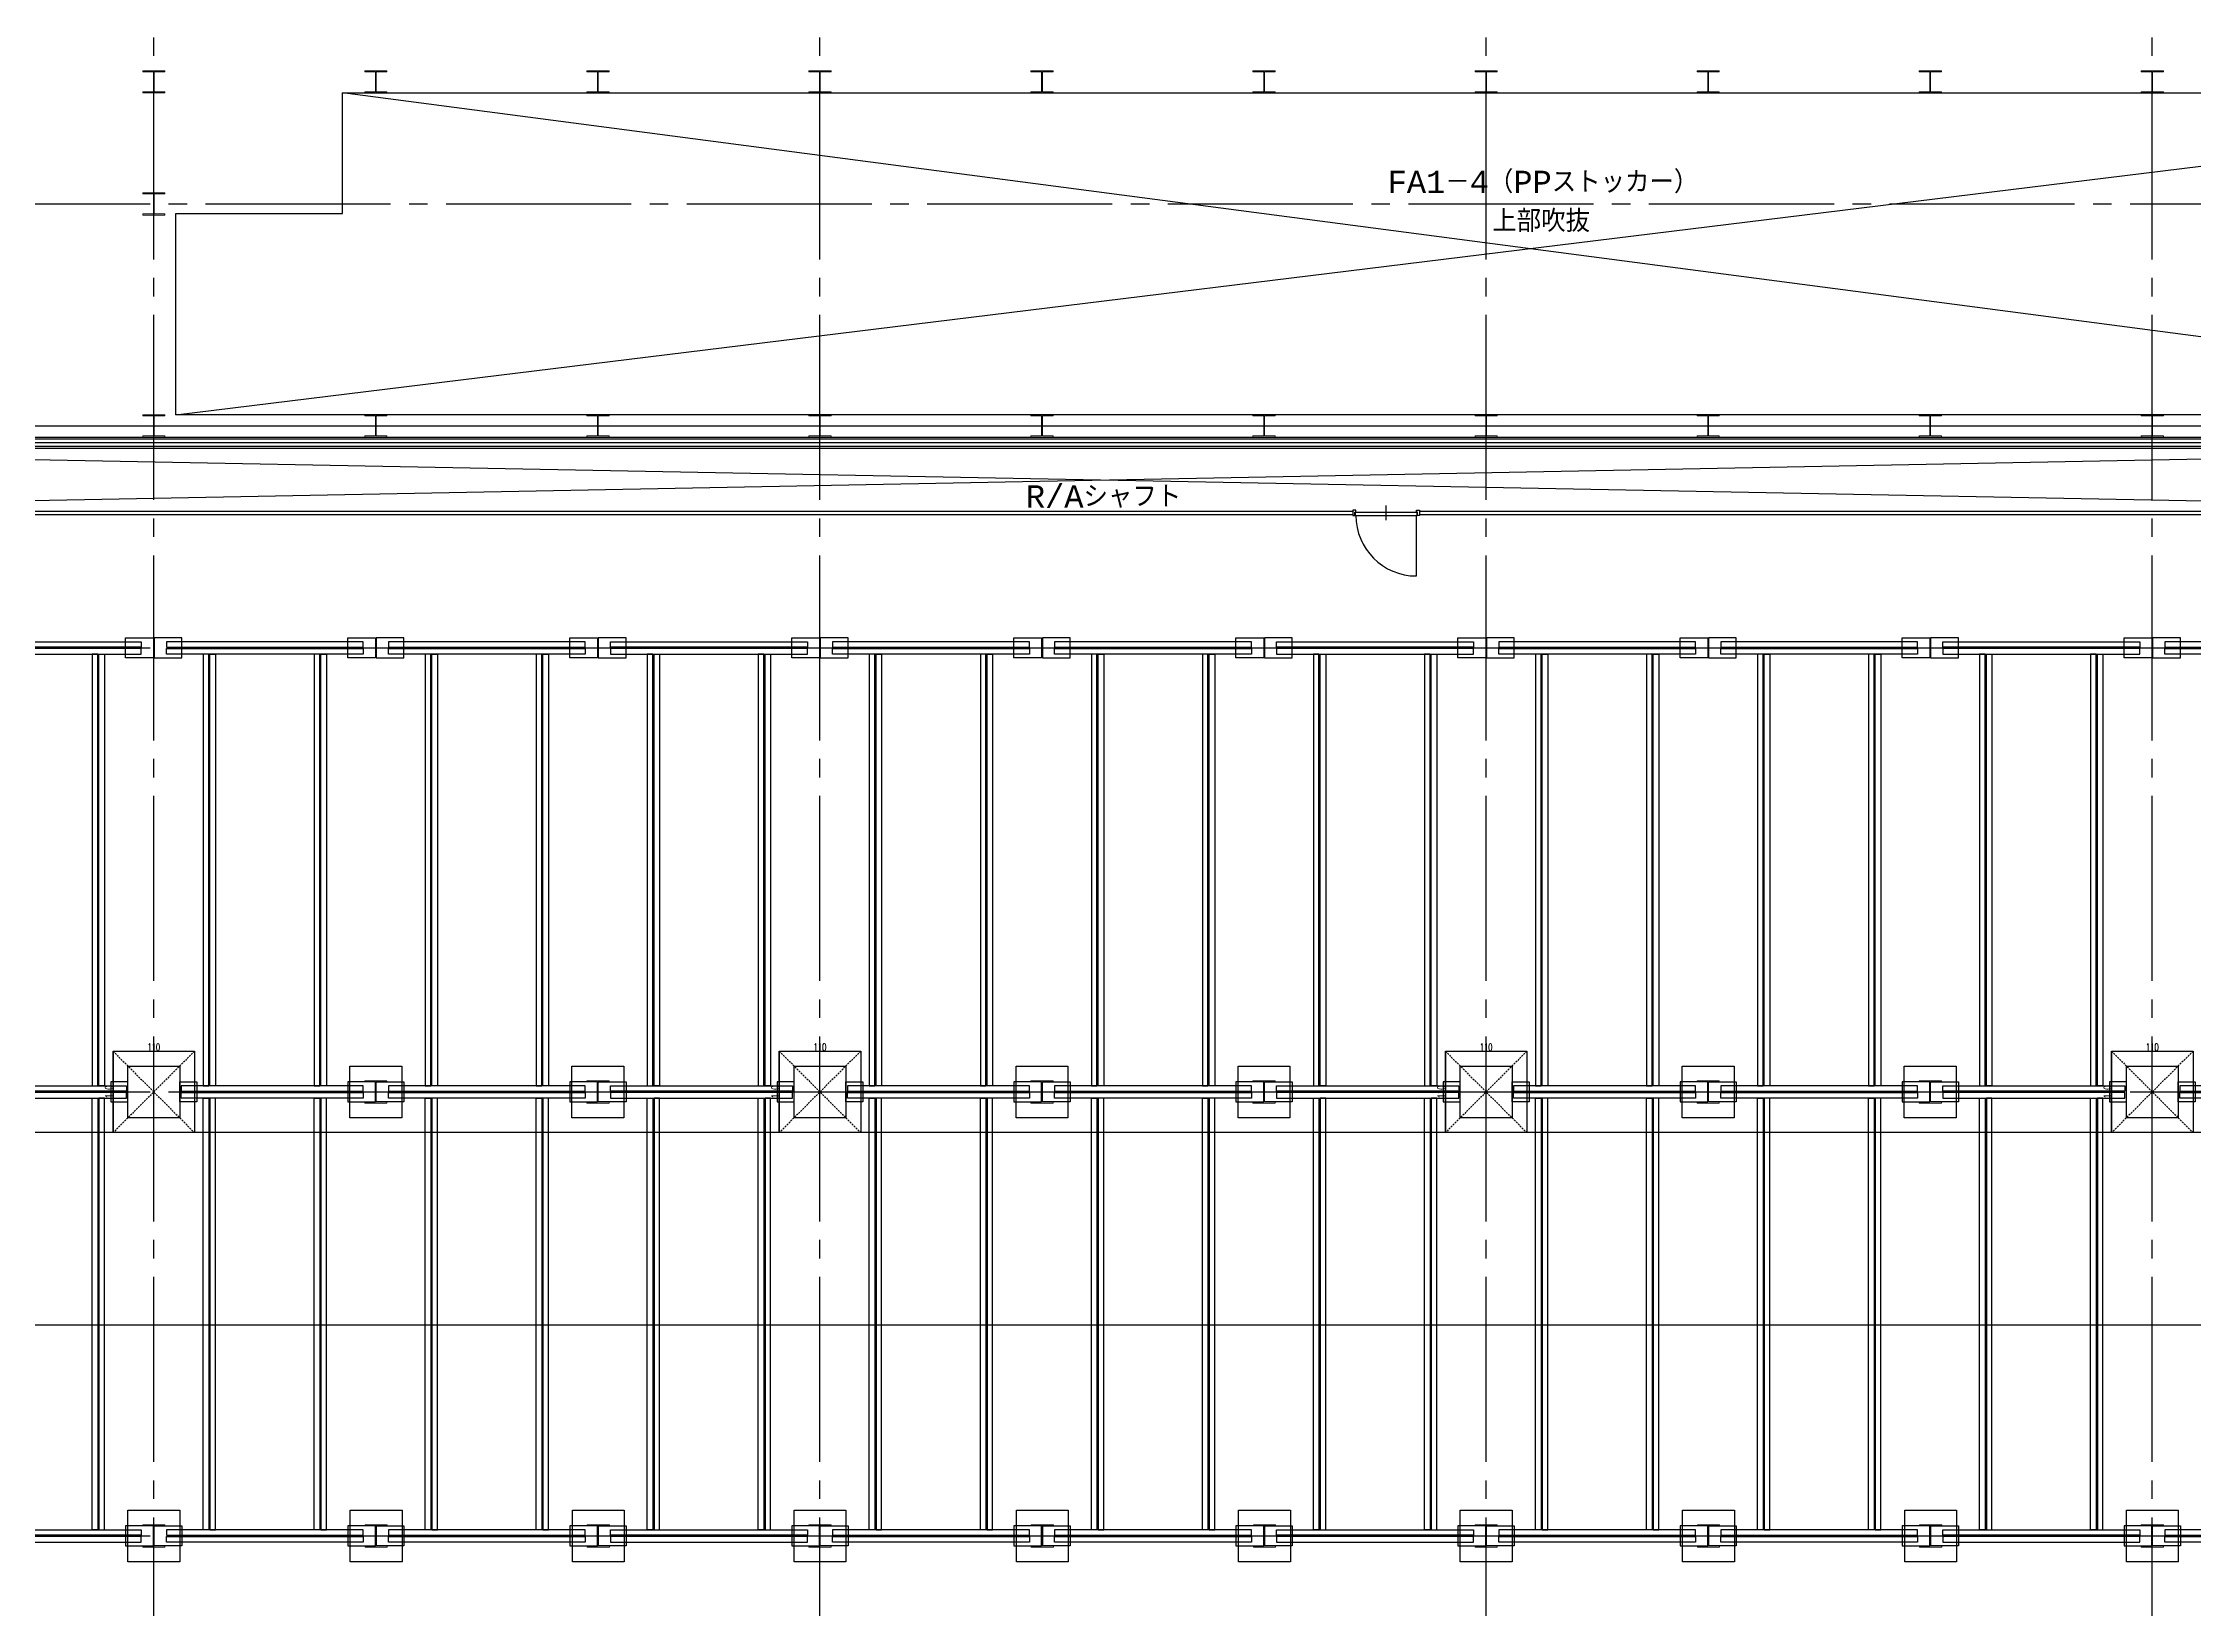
# Model space of a CAD drawing. Header units: millimetres. Extents: x -25195 to 195597, y 6477 to 112111.
# Drawn here: x 17910 to 20815, y 16253 to 18367 of the extents above; entities that cross this region are included whole.
import ezdxf
from ezdxf.enums import TextEntityAlignment as Align

# ---------------------------------------------------------------- set-up
doc = ezdxf.new("R2010")
doc.units = ezdxf.units.MM
doc.header["$LTSCALE"] = 100
doc.linetypes.add('X-N-FAB-L10$0$COL-CEN-LIN', pattern=[3.25, 2.5, -0.25, 0.25, -0.25])
doc.linetypes.add('X-N-FAB-L10$0$HIDDEN', pattern=[0.375, 0.25, -0.125])
for name, color, linetype in [('0-XREF', 7, 'Continuous'), ('X-N-FAB-L10$0$08', 8, 'Continuous'), ('X-N-FAB-L10$0$BEAM', 8, 'Continuous'), ('X-N-FAB-L10$0$BLOCK', 8, 'Continuous'), ('X-N-FAB-L10$0$CCL', 8, 'X-N-FAB-L10$0$COL-CEN-LIN'), ('X-N-FAB-L10$0$COL', 8, 'Continuous'), ('X-N-FAB-L10$0$COL-S', 8, 'Continuous')]:
    doc.layers.add(name, color=color, linetype=linetype)
doc.layers.add('X-N-FAB-L10$0$STEEL1', color=8, linetype='Continuous', lineweight=0)
doc.styles.add('X-N-FAB-L10$0$ATS', font='monotxt.shx', dxfattribs={"bigfont": 'BIGFONT.shx'})
doc.styles.add('X-N-FAB-L10$0$DIM', font='simplex.shx', dxfattribs={"width": 0.67, "bigfont": 'chineset.shx'})
doc.dimstyles.new('X-N-FAB-L10$0$JJP_005_defpoint', dxfattribs={"dimtxt": 20, "dimasz": 0.5, "dimexe": 0.5, "dimexo": 0.5, "dimgap": 0.5, "dimtad": 1, "dimdsep": 46, "dimtxsty": 'X-N-FAB-L10$0$DIM', "dimblk": 'X-N-FAB-L10$0$_None', "dimcen": 10, "dimclrd": 256, "dimclre": 256, "dimclrt": 256, "dimadec": 0, "dimazin": 0, "dimtfac": 1, "dimtix": 1, "dimtmove": 2, "dimatfit": 3, "dimldrblk": 'X-N-FAB-L10$0$_None', "dimfxl": 0.5, "dimtolj": 1, "dimtzin": 0, "dimarcsym": 0})

# ---------------------------------------------------------------- blocks, each defined once
blk = doc.blocks.new('*D153')
at = {"layer": 'DefPoints', "lineweight": -2, "transparency": 16777216}
blk.add_line((0, 0), (110, 0), dxfattribs=at)
at = {"layer": 'DefPoints', "color": 0, "transparency": 16777216}
for p in [(0, 0), (110, 0), (110, 0)]:
    blk.add_point(p, dxfattribs=at)
at = {"layer": 'DefPoints', "transparency": 16777216, "insert": (55, 5.5), "char_height": 10, "attachment_point": 5, "style": 'X-N-FAB-L10$0$DIM'}
blk.add_mtext('\\A1;110', dxfattribs=at)
blk = doc.blocks.new('X-N-FAB-L10$0$_None')
blk = doc.blocks.new('*D154')
at = {"layer": 'DefPoints', "lineweight": -2, "transparency": 16777216}
blk.add_line((0, 0), (0, -110), dxfattribs=at)
at = {"layer": 'DefPoints', "color": 0, "transparency": 16777216}
for p in [(0, 0), (0, -110), (0, -110)]:
    blk.add_point(p, dxfattribs=at)
at = {"layer": 'DefPoints', "transparency": 16777216, "insert": (-5.5, -55), "char_height": 10, "attachment_point": 5, "rotation": 90, "style": 'X-N-FAB-L10$0$DIM'}
blk.add_mtext('\\A1;110', dxfattribs=at)
blk = doc.blocks.new('X-N-FAB-L10$0$A$C08dda4ec')
at = {"layer": 'X-N-FAB-L10$0$COL'}
blk.add_lwpolyline([(0, 70), (70, 70), (70, 0), (0, 0)], close=True, dxfattribs=at)
at = {"layer": 'X-N-FAB-L10$0$STEEL1'}
blk.add_lwpolyline([(20, 50), (50, 50), (50, 48.5), (35.5, 48.5), (35.5, 21.5), (50, 21.5), (50, 20), (20, 20), (20, 21.5), (34.5, 21.5), (34.5, 48.5), (20, 48.5)], close=True, dxfattribs=at)
blk = doc.blocks.new('X-N-FAB-L10$0$A$C4634a148')
at = {"layer": 'X-N-FAB-L10$0$08'}
for points in [[(15616.5, 5421.8), (15882.5, 5421.8), (15882.5, 5414.3), (15616.5, 5414.3)], [(15616.5, 5405.2), (15882.5, 5405.2), (15882.5, 5412.7), (15616.5, 5412.7)], [(15816.2, 5405.2), (15816.2, 4821.8), (15823.7, 4821.8), (15823.7, 5405.2)], [(15832.8, 5405.2), (15832.8, 4821.8), (15825.3, 4821.8), (15825.3, 5405.2)], [(15899, 5400), (15861.5, 5400), (15861.5, 5427), (15899, 5427)], [(15900, 5400), (15937.5, 5400), (15937.5, 5427), (15900, 5427)], [(16182.5, 5421.8), (15916.5, 5421.8), (15916.5, 5414.3), (16182.5, 5414.3)], [(16182.5, 5405.2), (15916.5, 5405.2), (15916.5, 5412.7), (16182.5, 5412.7)], [(15966.2, 5405.2), (15966.2, 4821.8), (15973.7, 4821.8), (15973.7, 5405.2)], [(15982.8, 5405.2), (15982.8, 4821.8), (15975.3, 4821.8), (15975.3, 5405.2)], [(16116.2, 5405.2), (16116.2, 4821.8), (16123.7, 4821.8), (16123.7, 5405.2)], [(16132.8, 5405.2), (16132.8, 4821.8), (16125.3, 4821.8), (16125.3, 5405.2)], [(16199, 5400), (16161.5, 5400), (16161.5, 5427), (16199, 5427)], [(16200, 5400), (16237.5, 5400), (16237.5, 5427), (16200, 5427)], [(16482.5, 5421.8), (16216.5, 5421.8), (16216.5, 5414.3), (16482.5, 5414.3)], [(16482.5, 5405.2), (16216.5, 5405.2), (16216.5, 5412.7), (16482.5, 5412.7)], [(16266.2, 5405.2), (16266.2, 4821.8), (16273.7, 4821.8), (16273.7, 5405.2)], [(16282.8, 5405.2), (16282.8, 4821.8), (16275.3, 4821.8), (16275.3, 5405.2)], [(16416.2, 5405.2), (16416.2, 4821.8), (16423.7, 4821.8), (16423.7, 5405.2)], [(16432.8, 5405.2), (16432.8, 4821.8), (16425.3, 4821.8), (16425.3, 5405.2)], [(16499, 5400), (16461.5, 5400), (16461.5, 5427), (16499, 5427)], [(16500, 5400), (16537.5, 5400), (16537.5, 5427), (16500, 5427)], [(16516.5, 5421.8), (16782.5, 5421.8), (16782.5, 5414.3), (16516.5, 5414.3)], [(16516.5, 5405.2), (16782.5, 5405.2), (16782.5, 5412.7), (16516.5, 5412.7)], [(16566.2, 5405.2), (16566.2, 4821.8), (16573.7, 4821.8), (16573.7, 5405.2)], [(16582.8, 5405.2), (16582.8, 4821.8), (16575.3, 4821.8), (16575.3, 5405.2)], [(16716.2, 5405.2), (16716.2, 4821.8), (16723.7, 4821.8), (16723.7, 5405.2)], [(16732.8, 5405.2), (16732.8, 4821.8), (16725.3, 4821.8), (16725.3, 5405.2)], [(16799, 5400), (16761.5, 5400), (16761.5, 5427), (16799, 5427)], [(16800, 5400), (16837.5, 5400), (16837.5, 5427), (16800, 5427)], [(17082.5, 5421.8), (16816.5, 5421.8), (16816.5, 5414.3), (17082.5, 5414.3)], [(17082.5, 5405.2), (16816.5, 5405.2), (16816.5, 5412.7), (17082.5, 5412.7)], [(16866.2, 5405.2), (16866.2, 4821.8), (16873.7, 4821.8), (16873.7, 5405.2)], [(16882.8, 5405.2), (16882.8, 4821.8), (16875.3, 4821.8), (16875.3, 5405.2)], [(17016.2, 5405.2), (17016.2, 4821.8), (17023.7, 4821.8), (17023.7, 5405.2)], [(17032.8, 5405.2), (17032.8, 4821.8), (17025.3, 4821.8), (17025.3, 5405.2)], [(17099, 5400), (17061.5, 5400), (17061.5, 5427), (17099, 5427)], [(17100, 5400), (17137.5, 5400), (17137.5, 5427), (17100, 5427)], [(17382.5, 5421.8), (17116.5, 5421.8), (17116.5, 5414.3), (17382.5, 5414.3)], [(17382.5, 5405.2), (17116.5, 5405.2), (17116.5, 5412.7), (17382.5, 5412.7)], [(17166.2, 5405.2), (17166.2, 4821.8), (17173.7, 4821.8), (17173.7, 5405.2)], [(17182.8, 5405.2), (17182.8, 4821.8), (17175.3, 4821.8), (17175.3, 5405.2)], [(17316.2, 5405.2), (17316.2, 4821.8), (17323.7, 4821.8), (17323.7, 5405.2)], [(17332.8, 5405.2), (17332.8, 4821.8), (17325.3, 4821.8), (17325.3, 5405.2)], [(17399, 5400), (17361.5, 5400), (17361.5, 5427), (17399, 5427)], [(17400, 5400), (17437.5, 5400), (17437.5, 5427), (17400, 5427)], [(17416.5, 5421.8), (17682.5, 5421.8), (17682.5, 5414.3), (17416.5, 5414.3)], [(17416.5, 5405.2), (17682.5, 5405.2), (17682.5, 5412.7), (17416.5, 5412.7)], [(17466.2, 5405.2), (17466.2, 4821.8), (17473.7, 4821.8), (17473.7, 5405.2)], [(17482.8, 5405.2), (17482.8, 4821.8), (17475.3, 4821.8), (17475.3, 5405.2)], [(17616.2, 5405.2), (17616.2, 4821.8), (17623.7, 4821.8), (17623.7, 5405.2)], [(17632.8, 5405.2), (17632.8, 4821.8), (17625.3, 4821.8), (17625.3, 5405.2)], [(17699, 5400), (17661.5, 5400), (17661.5, 5427), (17699, 5427)], [(17700, 5400), (17737.5, 5400), (17737.5, 5427), (17700, 5427)], [(17982.5, 5421.8), (17716.5, 5421.8), (17716.5, 5414.3), (17982.5, 5414.3)], [(17982.5, 5405.2), (17716.5, 5405.2), (17716.5, 5412.7), (17982.5, 5412.7)], [(17766.2, 5405.2), (17766.2, 4821.8), (17773.7, 4821.8), (17773.7, 5405.2)], [(17782.8, 5405.2), (17782.8, 4821.8), (17775.3, 4821.8), (17775.3, 5405.2)], [(17916.2, 5405.2), (17916.2, 4821.8), (17923.7, 4821.8), (17923.7, 5405.2)], [(17932.8, 5405.2), (17932.8, 4821.8), (17925.3, 4821.8), (17925.3, 5405.2)], [(17999, 5400), (17961.5, 5400), (17961.5, 5427), (17999, 5427)], [(18000, 5400), (18037.5, 5400), (18037.5, 5427), (18000, 5427)], [(18282.5, 5421.8), (18016.5, 5421.8), (18016.5, 5414.3), (18282.5, 5414.3)], [(18282.5, 5405.2), (18016.5, 5405.2), (18016.5, 5412.7), (18282.5, 5412.7)], [(18066.2, 5405.2), (18066.2, 4821.8), (18073.7, 4821.8), (18073.7, 5405.2)], [(18082.8, 5405.2), (18082.8, 4821.8), (18075.3, 4821.8), (18075.3, 5405.2)], [(18216.2, 5405.2), (18216.2, 4821.8), (18223.7, 4821.8), (18223.7, 5405.2)], [(18232.8, 5405.2), (18232.8, 4821.8), (18225.3, 4821.8), (18225.3, 5405.2)], [(18299, 5400), (18261.5, 5400), (18261.5, 5427), (18299, 5427)], [(18300, 5400), (18337.5, 5400), (18337.5, 5427), (18300, 5427)], [(18316.5, 5421.8), (18582.5, 5421.8), (18582.5, 5414.3), (18316.5, 5414.3)], [(18316.5, 5405.2), (18582.5, 5405.2), (18582.5, 5412.7), (18316.5, 5412.7)], [(18366.2, 5405.2), (18366.2, 4821.8), (18373.7, 4821.8), (18373.7, 5405.2)], [(18382.8, 5405.2), (18382.8, 4821.8), (18375.3, 4821.8), (18375.3, 5405.2)], [(18516.2, 5405.2), (18516.2, 4821.8), (18523.7, 4821.8), (18523.7, 5405.2)], [(18532.8, 5405.2), (18532.8, 4821.8), (18525.3, 4821.8), (18525.3, 5405.2)], [(18599, 5400), (18561.5, 5400), (18561.5, 5427), (18599, 5427)], [(18600, 5400), (18637.5, 5400), (18637.5, 5427), (18600, 5427)], [(18882.5, 5421.8), (18616.5, 5421.8), (18616.5, 5414.3), (18882.5, 5414.3)], [(18882.5, 5405.2), (18616.5, 5405.2), (18616.5, 5412.7), (18882.5, 5412.7)], [(15616.5, 4821.8), (15862.5, 4821.8), (15862.5, 4814.3), (15616.5, 4814.3)], [(15864.5, 4827), (15841.5, 4827), (15841.5, 4800), (15864.5, 4800)], [(15934.5, 4827), (15957.5, 4827), (15957.5, 4800), (15934.5, 4800)], [(16182.5, 4821.8), (15936.5, 4821.8), (15936.5, 4814.3), (16182.5, 4814.3)], [(16199, 4827), (16161.5, 4827), (16161.5, 4800), (16199, 4800)], [(16200, 4827), (16237.5, 4827), (16237.5, 4800), (16200, 4800)], [(16482.5, 4821.8), (16216.5, 4821.8), (16216.5, 4814.3), (16482.5, 4814.3)], [(16499, 4827), (16461.5, 4827), (16461.5, 4800), (16499, 4800)], [(16500, 4827), (16537.5, 4827), (16537.5, 4800), (16500, 4800)], [(16516.5, 4821.8), (16762.5, 4821.8), (16762.5, 4814.3), (16516.5, 4814.3)], [(16764.5, 4827), (16741.5, 4827), (16741.5, 4800), (16764.5, 4800)], [(16834.5, 4827), (16857.5, 4827), (16857.5, 4800), (16834.5, 4800)], [(17082.5, 4821.8), (16836.5, 4821.8), (16836.5, 4814.3), (17082.5, 4814.3)], [(17099, 4827), (17061.5, 4827), (17061.5, 4800), (17099, 4800)], [(17100, 4827), (17137.5, 4827), (17137.5, 4800), (17100, 4800)], [(17382.5, 4821.8), (17116.5, 4821.8), (17116.5, 4814.3), (17382.5, 4814.3)], [(17399, 4827), (17361.5, 4827), (17361.5, 4800), (17399, 4800)], [(17400, 4827), (17437.5, 4827), (17437.5, 4800), (17400, 4800)], [(17416.5, 4821.8), (17662.5, 4821.8), (17662.5, 4814.3), (17416.5, 4814.3)], [(17664.5, 4827), (17641.5, 4827), (17641.5, 4800), (17664.5, 4800)], [(17734.5, 4827), (17757.5, 4827), (17757.5, 4800), (17734.5, 4800)], [(17982.5, 4821.8), (17736.5, 4821.8), (17736.5, 4814.3), (17982.5, 4814.3)], [(17999, 4827), (17961.5, 4827), (17961.5, 4800), (17999, 4800)], [(18000, 4827), (18037.5, 4827), (18037.5, 4800), (18000, 4800)], [(18282.5, 4821.8), (18016.5, 4821.8), (18016.5, 4814.3), (18282.5, 4814.3)], [(18299, 4827), (18261.5, 4827), (18261.5, 4800), (18299, 4800)], [(18300, 4827), (18337.5, 4827), (18337.5, 4800), (18300, 4800)], [(18316.5, 4821.8), (18562.5, 4821.8), (18562.5, 4814.3), (18316.5, 4814.3)], [(18564.5, 4827), (18541.5, 4827), (18541.5, 4800), (18564.5, 4800)], [(18634.5, 4827), (18657.5, 4827), (18657.5, 4800), (18634.5, 4800)], [(18882.5, 4821.8), (18636.5, 4821.8), (18636.5, 4814.3), (18882.5, 4814.3)], [(15616.5, 4805.2), (15862.5, 4805.2), (15862.5, 4812.7), (15616.5, 4812.7)], [(15816.2, 4221.8), (15816.2, 4805.2), (15823.7, 4805.2), (15823.7, 4221.8)], [(15832.8, 4221.8), (15832.8, 4805.2), (15825.3, 4805.2), (15825.3, 4221.8)], [(16182.5, 4805.2), (15936.5, 4805.2), (15936.5, 4812.7), (16182.5, 4812.7)], [(15966.2, 4221.8), (15966.2, 4805.2), (15973.7, 4805.2), (15973.7, 4221.8)], [(15982.8, 4221.8), (15982.8, 4805.2), (15975.3, 4805.2), (15975.3, 4221.8)], [(16116.2, 4221.8), (16116.2, 4805.2), (16123.7, 4805.2), (16123.7, 4221.8)], [(16132.8, 4221.8), (16132.8, 4805.2), (16125.3, 4805.2), (16125.3, 4221.8)], [(16482.5, 4805.2), (16216.5, 4805.2), (16216.5, 4812.7), (16482.5, 4812.7)], [(16266.2, 4221.8), (16266.2, 4805.2), (16273.7, 4805.2), (16273.7, 4221.8)], [(16282.8, 4221.8), (16282.8, 4805.2), (16275.3, 4805.2), (16275.3, 4221.8)], [(16416.2, 4221.8), (16416.2, 4805.2), (16423.7, 4805.2), (16423.7, 4221.8)], [(16432.8, 4221.8), (16432.8, 4805.2), (16425.3, 4805.2), (16425.3, 4221.8)], [(16516.5, 4805.2), (16762.5, 4805.2), (16762.5, 4812.7), (16516.5, 4812.7)], [(16566.2, 4221.8), (16566.2, 4805.2), (16573.7, 4805.2), (16573.7, 4221.8)], [(16582.8, 4221.8), (16582.8, 4805.2), (16575.3, 4805.2), (16575.3, 4221.8)], [(16716.2, 4221.8), (16716.2, 4805.2), (16723.7, 4805.2), (16723.7, 4221.8)], [(16732.8, 4221.8), (16732.8, 4805.2), (16725.3, 4805.2), (16725.3, 4221.8)], [(17082.5, 4805.2), (16836.5, 4805.2), (16836.5, 4812.7), (17082.5, 4812.7)], [(16866.2, 4221.8), (16866.2, 4805.2), (16873.7, 4805.2), (16873.7, 4221.8)], [(16882.8, 4221.8), (16882.8, 4805.2), (16875.3, 4805.2), (16875.3, 4221.8)], [(17016.2, 4221.8), (17016.2, 4805.2), (17023.7, 4805.2), (17023.7, 4221.8)], [(17032.8, 4221.8), (17032.8, 4805.2), (17025.3, 4805.2), (17025.3, 4221.8)], [(17382.5, 4805.2), (17116.5, 4805.2), (17116.5, 4812.7), (17382.5, 4812.7)], [(17166.2, 4221.8), (17166.2, 4805.2), (17173.7, 4805.2), (17173.7, 4221.8)], [(17182.8, 4221.8), (17182.8, 4805.2), (17175.3, 4805.2), (17175.3, 4221.8)], [(17316.2, 4221.8), (17316.2, 4805.2), (17323.7, 4805.2), (17323.7, 4221.8)], [(17332.8, 4221.8), (17332.8, 4805.2), (17325.3, 4805.2), (17325.3, 4221.8)], [(17416.5, 4805.2), (17662.5, 4805.2), (17662.5, 4812.7), (17416.5, 4812.7)], [(17466.2, 4221.8), (17466.2, 4805.2), (17473.7, 4805.2), (17473.7, 4221.8)], [(17482.8, 4221.8), (17482.8, 4805.2), (17475.3, 4805.2), (17475.3, 4221.8)], [(17616.2, 4221.8), (17616.2, 4805.2), (17623.7, 4805.2), (17623.7, 4221.8)], [(17632.8, 4221.8), (17632.8, 4805.2), (17625.3, 4805.2), (17625.3, 4221.8)], [(17982.5, 4805.2), (17736.5, 4805.2), (17736.5, 4812.7), (17982.5, 4812.7)], [(17766.2, 4221.8), (17766.2, 4805.2), (17773.7, 4805.2), (17773.7, 4221.8)], [(17782.8, 4221.8), (17782.8, 4805.2), (17775.3, 4805.2), (17775.3, 4221.8)], [(17916.2, 4221.8), (17916.2, 4805.2), (17923.7, 4805.2), (17923.7, 4221.8)], [(17932.8, 4221.8), (17932.8, 4805.2), (17925.3, 4805.2), (17925.3, 4221.8)], [(18282.5, 4805.2), (18016.5, 4805.2), (18016.5, 4812.7), (18282.5, 4812.7)], [(18066.2, 4221.8), (18066.2, 4805.2), (18073.7, 4805.2), (18073.7, 4221.8)], [(18082.8, 4221.8), (18082.8, 4805.2), (18075.3, 4805.2), (18075.3, 4221.8)], [(18216.2, 4221.8), (18216.2, 4805.2), (18223.7, 4805.2), (18223.7, 4221.8)], [(18232.8, 4221.8), (18232.8, 4805.2), (18225.3, 4805.2), (18225.3, 4221.8)], [(18316.5, 4805.2), (18562.5, 4805.2), (18562.5, 4812.7), (18316.5, 4812.7)], [(18366.2, 4221.8), (18366.2, 4805.2), (18373.7, 4805.2), (18373.7, 4221.8)], [(18382.8, 4221.8), (18382.8, 4805.2), (18375.3, 4805.2), (18375.3, 4221.8)], [(18516.2, 4221.8), (18516.2, 4805.2), (18523.7, 4805.2), (18523.7, 4221.8)], [(18532.8, 4221.8), (18532.8, 4805.2), (18525.3, 4805.2), (18525.3, 4221.8)], [(18882.5, 4805.2), (18636.5, 4805.2), (18636.5, 4812.7), (18882.5, 4812.7)], [(15616.5, 4221.8), (15882.5, 4221.8), (15882.5, 4214.3), (15616.5, 4214.3)], [(15616.5, 4205.2), (15882.5, 4205.2), (15882.5, 4212.7), (15616.5, 4212.7)], [(15899, 4227), (15861.5, 4227), (15861.5, 4200), (15899, 4200)], [(15900, 4227), (15937.5, 4227), (15937.5, 4200), (15900, 4200)], [(16182.5, 4221.8), (15916.5, 4221.8), (15916.5, 4214.3), (16182.5, 4214.3)], [(16182.5, 4205.2), (15916.5, 4205.2), (15916.5, 4212.7), (16182.5, 4212.7)], [(16199, 4227), (16161.5, 4227), (16161.5, 4200), (16199, 4200)], [(16200, 4227), (16237.5, 4227), (16237.5, 4200), (16200, 4200)], [(16482.5, 4221.8), (16216.5, 4221.8), (16216.5, 4214.3), (16482.5, 4214.3)], [(16482.5, 4205.2), (16216.5, 4205.2), (16216.5, 4212.7), (16482.5, 4212.7)], [(16499, 4227), (16461.5, 4227), (16461.5, 4200), (16499, 4200)], [(16500, 4227), (16537.5, 4227), (16537.5, 4200), (16500, 4200)], [(16516.5, 4221.8), (16782.5, 4221.8), (16782.5, 4214.3), (16516.5, 4214.3)], [(16516.5, 4205.2), (16782.5, 4205.2), (16782.5, 4212.7), (16516.5, 4212.7)], [(16799, 4227), (16761.5, 4227), (16761.5, 4200), (16799, 4200)], [(16800, 4227), (16837.5, 4227), (16837.5, 4200), (16800, 4200)], [(17082.5, 4221.8), (16816.5, 4221.8), (16816.5, 4214.3), (17082.5, 4214.3)], [(17082.5, 4205.2), (16816.5, 4205.2), (16816.5, 4212.7), (17082.5, 4212.7)], [(17099, 4227), (17061.5, 4227), (17061.5, 4200), (17099, 4200)], [(17100, 4227), (17137.5, 4227), (17137.5, 4200), (17100, 4200)], [(17382.5, 4221.8), (17116.5, 4221.8), (17116.5, 4214.3), (17382.5, 4214.3)], [(17382.5, 4205.2), (17116.5, 4205.2), (17116.5, 4212.7), (17382.5, 4212.7)], [(17399, 4227), (17361.5, 4227), (17361.5, 4200), (17399, 4200)], [(17400, 4227), (17437.5, 4227), (17437.5, 4200), (17400, 4200)], [(17416.5, 4221.8), (17682.5, 4221.8), (17682.5, 4214.3), (17416.5, 4214.3)], [(17416.5, 4205.2), (17682.5, 4205.2), (17682.5, 4212.7), (17416.5, 4212.7)], [(17699, 4227), (17661.5, 4227), (17661.5, 4200), (17699, 4200)], [(17700, 4227), (17737.5, 4227), (17737.5, 4200), (17700, 4200)], [(17982.5, 4221.8), (17716.5, 4221.8), (17716.5, 4214.3), (17982.5, 4214.3)], [(17982.5, 4205.2), (17716.5, 4205.2), (17716.5, 4212.7), (17982.5, 4212.7)], [(17999, 4227), (17961.5, 4227), (17961.5, 4200), (17999, 4200)], [(18000, 4227), (18037.5, 4227), (18037.5, 4200), (18000, 4200)], [(18282.5, 4221.8), (18016.5, 4221.8), (18016.5, 4214.3), (18282.5, 4214.3)], [(18282.5, 4205.2), (18016.5, 4205.2), (18016.5, 4212.7), (18282.5, 4212.7)], [(18299, 4227), (18261.5, 4227), (18261.5, 4200), (18299, 4200)], [(18300, 4227), (18337.5, 4227), (18337.5, 4200), (18300, 4200)], [(18316.5, 4221.8), (18582.5, 4221.8), (18582.5, 4214.3), (18316.5, 4214.3)], [(18316.5, 4205.2), (18582.5, 4205.2), (18582.5, 4212.7), (18316.5, 4212.7)], [(18599, 4227), (18561.5, 4227), (18561.5, 4200), (18599, 4200)], [(18600, 4227), (18637.5, 4227), (18637.5, 4200), (18600, 4200)], [(18882.5, 4221.8), (18616.5, 4221.8), (18616.5, 4214.3), (18882.5, 4214.3)], [(18882.5, 4205.2), (18616.5, 4205.2), (18616.5, 4212.7), (18882.5, 4212.7)]]:
    blk.add_lwpolyline(points, close=True, dxfattribs=at)
blk = doc.blocks.new('X-N-FAB-L10$0$A$C5b9bb6f0')
at = {"layer": 'X-N-FAB-L10$0$08'}
for p, q in [((20759.1, 9029), (24299.1, 9464)), ((24299.1, 9029), (20984.1, 9464)), ((19629.1, 9014), (24514.1, 9014)), ((19699.1, 8991.5), (24444.1, 8991.5)), ((19764.1, 8984), (24264.1, 8984)), ((19766.6, 8986.5), (24266.6, 8986.5)), ((19768.3, 8898.2), (24264.1, 8984)), ((19768.3, 8984), (24264.1, 8898.2)), ((19776.6, 8996.5), (24276.6, 8996.5)), ((19779.1, 8999), (24279.1, 8999)), ((22349.1, 8894), (19764.1, 8894)), ((22349.1, 8898.2), (19768.3, 8898.2)), ((22394.1, 8886.5), (22394.1, 8906.5)), ((22435, 8811.2), (22435, 8893)), ((24264.1, 8898.2), (22439.1, 8898.2)), ((24264.1, 8894), (22439.1, 8894)), ((23994.1, 8059), (19774.1, 8059)), ((23734.1, 7799), (19774.1, 7799))]:
    blk.add_line(p, q, dxfattribs=at)
for points in [[(20984.1, 9464), (24299.1, 9464), (24299.1, 9029), (20759.1, 9029), (20759.1, 9301), (20984.1, 9301)], [(22353.2, 8897.5), (22353.2, 8900), (22349.1, 8900), (22349.1, 8893), (22351.6, 8893), (22351.6, 8897.5)], [(22352.1, 8893), (22436.1, 8893), (22436.1, 8897), (22352.1, 8897)], [(22435, 8897.5), (22435, 8900), (22439.1, 8900), (22439.1, 8893), (22436.6, 8893), (22436.6, 8897.5)]]:
    blk.add_lwpolyline(points, close=True, dxfattribs=at)
blk.add_arc((22435, 8893), 81.8, 180, 270, dxfattribs=at)
blk.add_blockref('X-N-FAB-L10$0$A$C4634a148', (4829.6, 3300.5), dxfattribs=at)
at = {"layer": 'X-N-FAB-L10$0$08', "style": 'X-N-FAB-L10$0$ATS'}
for s, p in [('FA1－4（PPストッカー）', (22605.9, 9343.8)), ('上部吹抜', (22603.4, 9291)), ('R/Aシャフト', (22012.2, 8918.7))]:
    blk.add_text(s, height=30, dxfattribs=at).set_placement(p, align=Align.MIDDLE_CENTER)
blk = doc.blocks.new('*U152')
at = {"layer": 'DefPoints', "linetype": 'X-N-FAB-L10$0$HIDDEN', "ltscale": 0.1}
for p, q in [((110, 0), (0, -110)), ((0, 0), (110, -110))]:
    blk.add_line(p, q, dxfattribs=at)
at = {"layer": 'X-N-FAB-L10$0$COL', "ltscale": 0.1}
blk.add_lwpolyline([(0, 0), (110, 0), (110, -110), (0, -110)], close=True, dxfattribs=at)
at = {"layer": 'DefPoints'}
dim = blk.add_linear_dim(base=(0, -110), p1=(0, 0), p2=(0, -110), angle=90, dimstyle='X-N-FAB-L10$0$JJP_005_defpoint', override={"dimtxt": 10}, dxfattribs=at)
dim.commit()
dim.dimension.update_dxf_attribs({"geometry": '*D154', "text_midpoint": (-5.5, -55)})
dim = blk.add_linear_dim(base=(110, 0), p1=(0, 0), p2=(110, 0), dimstyle='X-N-FAB-L10$0$JJP_005_defpoint', override={"dimtxt": 10}, dxfattribs=at)
dim.commit()
dim.dimension.update_dxf_attribs({"geometry": '*D153', "text_midpoint": (55, 5.5)})
blk = doc.blocks.new('X-N-FAB-L10$0$A$C467ba2ca')
at = {"layer": 'X-N-FAB-L10$0$CCL'}
for p, q in [((-8950, 0), (-8950, 9160)), ((-8050, 0), (-8050, 9160)), ((-7150, 0), (-7150, 9160)), ((-6250, 0), (-6250, 9160)), ((-27730, 7550), (360, 7550)), ((-27730, 6950), (360, 6950)), ((-27730, 6350), (360, 6350)), ((-27730, 5750), (360, 5750))]:
    blk.add_line(p, q, dxfattribs=at)
at = {"layer": 'X-N-FAB-L10$0$COL-S'}
for points in [[(-8985, 6385), (-8915, 6385), (-8915, 6315), (-8985, 6315)], [(-8085, 6385), (-8015, 6385), (-8015, 6315), (-8085, 6315)], [(-7185, 6385), (-7115, 6385), (-7115, 6315), (-7185, 6315)], [(-6285, 6385), (-6215, 6385), (-6215, 6315), (-6285, 6315)]]:
    blk.add_lwpolyline(points, close=True, dxfattribs=at)
at = {"layer": 'X-N-FAB-L10$0$STEEL1'}
for points in [[(-8965, 7730), (-8935, 7730), (-8935, 7728.5), (-8949.5, 7728.5), (-8949.5, 7701.5), (-8935, 7701.5), (-8935, 7700), (-8965, 7700), (-8965, 7701.5), (-8950.5, 7701.5), (-8950.5, 7728.5), (-8965, 7728.5)], [(-8665, 7730), (-8635, 7730), (-8635, 7728.5), (-8649.5, 7728.5), (-8649.5, 7701.5), (-8635, 7701.5), (-8635, 7700), (-8665, 7700), (-8665, 7701.5), (-8650.5, 7701.5), (-8650.5, 7728.5), (-8665, 7728.5)], [(-8365, 7730), (-8335, 7730), (-8335, 7728.5), (-8349.5, 7728.5), (-8349.5, 7701.5), (-8335, 7701.5), (-8335, 7700), (-8365, 7700), (-8365, 7701.5), (-8350.5, 7701.5), (-8350.5, 7728.5), (-8365, 7728.5)], [(-8065, 7730), (-8035, 7730), (-8035, 7728.5), (-8049.5, 7728.5), (-8049.5, 7701.5), (-8035, 7701.5), (-8035, 7700), (-8065, 7700), (-8065, 7701.5), (-8050.5, 7701.5), (-8050.5, 7728.5), (-8065, 7728.5)], [(-7765, 7730), (-7735, 7730), (-7735, 7728.5), (-7749.5, 7728.5), (-7749.5, 7701.5), (-7735, 7701.5), (-7735, 7700), (-7765, 7700), (-7765, 7701.5), (-7750.5, 7701.5), (-7750.5, 7728.5), (-7765, 7728.5)], [(-7465, 7730), (-7435, 7730), (-7435, 7728.5), (-7449.5, 7728.5), (-7449.5, 7701.5), (-7435, 7701.5), (-7435, 7700), (-7465, 7700), (-7465, 7701.5), (-7450.5, 7701.5), (-7450.5, 7728.5), (-7465, 7728.5)], [(-7165, 7730), (-7135, 7730), (-7135, 7728.5), (-7149.5, 7728.5), (-7149.5, 7701.5), (-7135, 7701.5), (-7135, 7700), (-7165, 7700), (-7165, 7701.5), (-7150.5, 7701.5), (-7150.5, 7728.5), (-7165, 7728.5)], [(-6865, 7730), (-6835, 7730), (-6835, 7728.5), (-6849.5, 7728.5), (-6849.5, 7701.5), (-6835, 7701.5), (-6835, 7700), (-6865, 7700), (-6865, 7701.5), (-6850.5, 7701.5), (-6850.5, 7728.5), (-6865, 7728.5)], [(-6565, 7730), (-6535, 7730), (-6535, 7728.5), (-6549.5, 7728.5), (-6549.5, 7701.5), (-6535, 7701.5), (-6535, 7700), (-6565, 7700), (-6565, 7701.5), (-6550.5, 7701.5), (-6550.5, 7728.5), (-6565, 7728.5)], [(-6265, 7730), (-6235, 7730), (-6235, 7728.5), (-6249.5, 7728.5), (-6249.5, 7701.5), (-6235, 7701.5), (-6235, 7700), (-6265, 7700), (-6265, 7701.5), (-6250.5, 7701.5), (-6250.5, 7728.5), (-6265, 7728.5)], [(-8965, 7565), (-8935, 7565), (-8935, 7563.5), (-8949.5, 7563.5), (-8949.5, 7536.5), (-8935, 7536.5), (-8935, 7535), (-8965, 7535), (-8965, 7536.5), (-8950.5, 7536.5), (-8950.5, 7563.5), (-8965, 7563.5)], [(-8965, 7265), (-8935, 7265), (-8935, 7263.5), (-8949.5, 7263.5), (-8949.5, 7236.5), (-8935, 7236.5), (-8935, 7235), (-8965, 7235), (-8965, 7236.5), (-8950.5, 7236.5), (-8950.5, 7263.5), (-8965, 7263.5)], [(-8665, 7265), (-8635, 7265), (-8635, 7263.5), (-8649.5, 7263.5), (-8649.5, 7236.5), (-8635, 7236.5), (-8635, 7235), (-8665, 7235), (-8665, 7236.5), (-8650.5, 7236.5), (-8650.5, 7263.5), (-8665, 7263.5)], [(-8365, 7265), (-8335, 7265), (-8335, 7263.5), (-8349.5, 7263.5), (-8349.5, 7236.5), (-8335, 7236.5), (-8335, 7235), (-8365, 7235), (-8365, 7236.5), (-8350.5, 7236.5), (-8350.5, 7263.5), (-8365, 7263.5)], [(-8065, 7265), (-8035, 7265), (-8035, 7263.5), (-8049.5, 7263.5), (-8049.5, 7236.5), (-8035, 7236.5), (-8035, 7235), (-8065, 7235), (-8065, 7236.5), (-8050.5, 7236.5), (-8050.5, 7263.5), (-8065, 7263.5)], [(-7765, 7265), (-7735, 7265), (-7735, 7263.5), (-7749.5, 7263.5), (-7749.5, 7236.5), (-7735, 7236.5), (-7735, 7235), (-7765, 7235), (-7765, 7236.5), (-7750.5, 7236.5), (-7750.5, 7263.5), (-7765, 7263.5)], [(-7465, 7265), (-7435, 7265), (-7435, 7263.5), (-7449.5, 7263.5), (-7449.5, 7236.5), (-7435, 7236.5), (-7435, 7235), (-7465, 7235), (-7465, 7236.5), (-7450.5, 7236.5), (-7450.5, 7263.5), (-7465, 7263.5)], [(-7165, 7265), (-7135, 7265), (-7135, 7263.5), (-7149.5, 7263.5), (-7149.5, 7236.5), (-7135, 7236.5), (-7135, 7235), (-7165, 7235), (-7165, 7236.5), (-7150.5, 7236.5), (-7150.5, 7263.5), (-7165, 7263.5)], [(-6865, 7265), (-6835, 7265), (-6835, 7263.5), (-6849.5, 7263.5), (-6849.5, 7236.5), (-6835, 7236.5), (-6835, 7235), (-6865, 7235), (-6865, 7236.5), (-6850.5, 7236.5), (-6850.5, 7263.5), (-6865, 7263.5)], [(-6565, 7265), (-6535, 7265), (-6535, 7263.5), (-6549.5, 7263.5), (-6549.5, 7236.5), (-6535, 7236.5), (-6535, 7235), (-6565, 7235), (-6565, 7236.5), (-6550.5, 7236.5), (-6550.5, 7263.5), (-6565, 7263.5)], [(-6265, 7265), (-6235, 7265), (-6235, 7263.5), (-6249.5, 7263.5), (-6249.5, 7236.5), (-6235, 7236.5), (-6235, 7235), (-6265, 7235), (-6265, 7236.5), (-6250.5, 7236.5), (-6250.5, 7263.5), (-6265, 7263.5)]]:
    blk.add_lwpolyline(points, close=True, dxfattribs=at)
at = {"layer": 'X-N-FAB-L10$0$BEAM'}
for p in [(-9005, 6405), (-8105, 6405), (-7205, 6405), (-6305, 6405)]:
    blk.add_blockref('*U152', p, dxfattribs=at)
at = {"layer": 'X-N-FAB-L10$0$COL'}
for p in [(-8685, 6315), (-8385, 6315), (-7785, 6315), (-7485, 6315), (-6885, 6315), (-6585, 6315), (-8985, 5715), (-8684.5, 5715), (-8384.5, 5715), (-8085, 5715), (-7784.5, 5715), (-7484.5, 5715), (-7185, 5715), (-6884.5, 5715), (-6584.5, 5715), (-6285, 5715)]:
    blk.add_blockref('X-N-FAB-L10$0$A$C08dda4ec', p, dxfattribs=at)
blk = doc.blocks.new('X-N-FAB-L10')
at = {"layer": 'X-N-FAB-L10$0$COL-S'}
for points in [[(18025, 16985), (18095, 16985), (18095, 16915), (18025, 16915)], [(18925, 16985), (18995, 16985), (18995, 16915), (18925, 16915)], [(19825, 16985), (19895, 16985), (19895, 16915), (19825, 16915)], [(20725, 16985), (20795, 16985), (20795, 16915), (20725, 16915)]]:
    blk.add_lwpolyline(points, close=True, dxfattribs=at)
at = {"layer": 'X-N-FAB-L10$0$STEEL1'}
for points in [[(18045, 18330), (18075, 18330), (18075, 18328.5), (18060.5, 18328.5), (18060.5, 18301.5), (18075, 18301.5), (18075, 18300), (18045, 18300), (18045, 18301.5), (18059.5, 18301.5), (18059.5, 18328.5), (18045, 18328.5)], [(18345, 18330), (18375, 18330), (18375, 18328.5), (18360.5, 18328.5), (18360.5, 18301.5), (18375, 18301.5), (18375, 18300), (18345, 18300), (18345, 18301.5), (18359.5, 18301.5), (18359.5, 18328.5), (18345, 18328.5)], [(18645, 18330), (18675, 18330), (18675, 18328.5), (18660.5, 18328.5), (18660.5, 18301.5), (18675, 18301.5), (18675, 18300), (18645, 18300), (18645, 18301.5), (18659.5, 18301.5), (18659.5, 18328.5), (18645, 18328.5)], [(18945, 18330), (18975, 18330), (18975, 18328.5), (18960.5, 18328.5), (18960.5, 18301.5), (18975, 18301.5), (18975, 18300), (18945, 18300), (18945, 18301.5), (18959.5, 18301.5), (18959.5, 18328.5), (18945, 18328.5)], [(19245, 18330), (19275, 18330), (19275, 18328.5), (19260.5, 18328.5), (19260.5, 18301.5), (19275, 18301.5), (19275, 18300), (19245, 18300), (19245, 18301.5), (19259.5, 18301.5), (19259.5, 18328.5), (19245, 18328.5)], [(19545, 18330), (19575, 18330), (19575, 18328.5), (19560.5, 18328.5), (19560.5, 18301.5), (19575, 18301.5), (19575, 18300), (19545, 18300), (19545, 18301.5), (19559.5, 18301.5), (19559.5, 18328.5), (19545, 18328.5)], [(19845, 18330), (19875, 18330), (19875, 18328.5), (19860.5, 18328.5), (19860.5, 18301.5), (19875, 18301.5), (19875, 18300), (19845, 18300), (19845, 18301.5), (19859.5, 18301.5), (19859.5, 18328.5), (19845, 18328.5)], [(20145, 18330), (20175, 18330), (20175, 18328.5), (20160.5, 18328.5), (20160.5, 18301.5), (20175, 18301.5), (20175, 18300), (20145, 18300), (20145, 18301.5), (20159.5, 18301.5), (20159.5, 18328.5), (20145, 18328.5)], [(20445, 18330), (20475, 18330), (20475, 18328.5), (20460.5, 18328.5), (20460.5, 18301.5), (20475, 18301.5), (20475, 18300), (20445, 18300), (20445, 18301.5), (20459.5, 18301.5), (20459.5, 18328.5), (20445, 18328.5)], [(20745, 18330), (20775, 18330), (20775, 18328.5), (20760.5, 18328.5), (20760.5, 18301.5), (20775, 18301.5), (20775, 18300), (20745, 18300), (20745, 18301.5), (20759.5, 18301.5), (20759.5, 18328.5), (20745, 18328.5)], [(18045, 18165), (18075, 18165), (18075, 18163.5), (18060.5, 18163.5), (18060.5, 18136.5), (18075, 18136.5), (18075, 18135), (18045, 18135), (18045, 18136.5), (18059.5, 18136.5), (18059.5, 18163.5), (18045, 18163.5)], [(18045, 17865), (18075, 17865), (18075, 17863.5), (18060.5, 17863.5), (18060.5, 17836.5), (18075, 17836.5), (18075, 17835), (18045, 17835), (18045, 17836.5), (18059.5, 17836.5), (18059.5, 17863.5), (18045, 17863.5)], [(18345, 17865), (18375, 17865), (18375, 17863.5), (18360.5, 17863.5), (18360.5, 17836.5), (18375, 17836.5), (18375, 17835), (18345, 17835), (18345, 17836.5), (18359.5, 17836.5), (18359.5, 17863.5), (18345, 17863.5)], [(18645, 17865), (18675, 17865), (18675, 17863.5), (18660.5, 17863.5), (18660.5, 17836.5), (18675, 17836.5), (18675, 17835), (18645, 17835), (18645, 17836.5), (18659.5, 17836.5), (18659.5, 17863.5), (18645, 17863.5)], [(18945, 17865), (18975, 17865), (18975, 17863.5), (18960.5, 17863.5), (18960.5, 17836.5), (18975, 17836.5), (18975, 17835), (18945, 17835), (18945, 17836.5), (18959.5, 17836.5), (18959.5, 17863.5), (18945, 17863.5)], [(19245, 17865), (19275, 17865), (19275, 17863.5), (19260.5, 17863.5), (19260.5, 17836.5), (19275, 17836.5), (19275, 17835), (19245, 17835), (19245, 17836.5), (19259.5, 17836.5), (19259.5, 17863.5), (19245, 17863.5)], [(19545, 17865), (19575, 17865), (19575, 17863.5), (19560.5, 17863.5), (19560.5, 17836.5), (19575, 17836.5), (19575, 17835), (19545, 17835), (19545, 17836.5), (19559.5, 17836.5), (19559.5, 17863.5), (19545, 17863.5)], [(19845, 17865), (19875, 17865), (19875, 17863.5), (19860.5, 17863.5), (19860.5, 17836.5), (19875, 17836.5), (19875, 17835), (19845, 17835), (19845, 17836.5), (19859.5, 17836.5), (19859.5, 17863.5), (19845, 17863.5)], [(20145, 17865), (20175, 17865), (20175, 17863.5), (20160.5, 17863.5), (20160.5, 17836.5), (20175, 17836.5), (20175, 17835), (20145, 17835), (20145, 17836.5), (20159.5, 17836.5), (20159.5, 17863.5), (20145, 17863.5)], [(20445, 17865), (20475, 17865), (20475, 17863.5), (20460.5, 17863.5), (20460.5, 17836.5), (20475, 17836.5), (20475, 17835), (20445, 17835), (20445, 17836.5), (20459.5, 17836.5), (20459.5, 17863.5), (20445, 17863.5)], [(20745, 17865), (20775, 17865), (20775, 17863.5), (20760.5, 17863.5), (20760.5, 17836.5), (20775, 17836.5), (20775, 17835), (20745, 17835), (20745, 17836.5), (20759.5, 17836.5), (20759.5, 17863.5), (20745, 17863.5)]]:
    blk.add_lwpolyline(points, close=True, dxfattribs=at)
blk.add_blockref('X-N-FAB-L10$0$A$C5b9bb6f0', (-2669.1, 8836))
at = {"layer": 'X-N-FAB-L10$0$BEAM'}
for p in [(18005, 17005), (18905, 17005), (19805, 17005), (20705, 17005)]:
    blk.add_blockref('*U152', p, dxfattribs=at)
at = {"layer": 'X-N-FAB-L10$0$BLOCK'}
blk.add_blockref('X-N-FAB-L10$0$A$C467ba2ca', (27010, 10600), dxfattribs=at)
at = {"layer": 'X-N-FAB-L10$0$COL'}
for p in [(18325, 16915), (18625, 16915), (19225, 16915), (19525, 16915), (20125, 16915), (20425, 16915), (18025, 16315), (18325.5, 16315), (18625.5, 16315), (18925, 16315), (19225.5, 16315), (19525.5, 16315), (19825, 16315), (20125.5, 16315), (20425.5, 16315), (20725, 16315)]:
    blk.add_blockref('X-N-FAB-L10$0$A$C08dda4ec', p, dxfattribs=at)

msp = doc.modelspace()

# ---------------------------------------------------------------- block references
at = {"layer": '0-XREF'}
msp.add_blockref('X-N-FAB-L10', (0, 0), dxfattribs=at)

doc.saveas('drawing.dxf')
